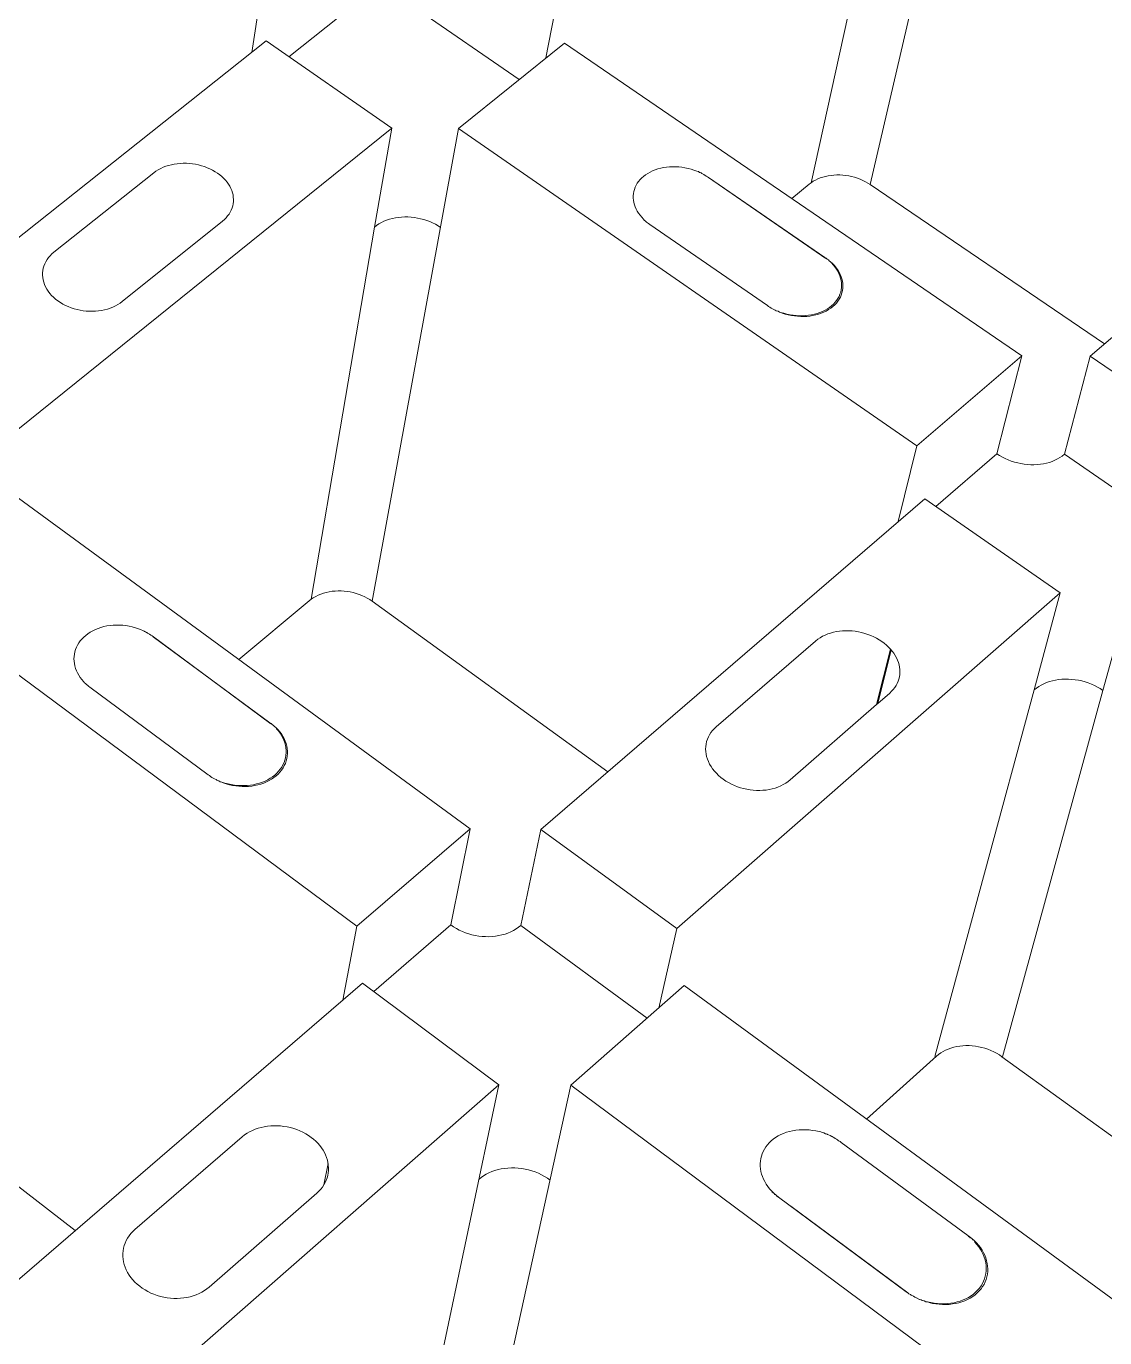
# Model space of a CAD drawing. Header units: millimetres. Extents: x 438 to 4638, y 478 to 3448.
# Drawn here: x 2939.5 to 3004.7, y 2264 to 2343.3 of the extents above; entities that cross this region are included whole.
import ezdxf

# ---------------------------------------------------------------- set-up
doc = ezdxf.new("R2010")
doc.units = ezdxf.units.MM

msp = doc.modelspace()

# ---------------------------------------------------------------- linework, layer by layer
at = {"lineweight": 5}
for p, q in [((2997.254, 2362.745), (2990.522, 2333.745)), ((2991.987, 2356.714), (2986.943, 2333.862)), ((2953.683, 2345.403), (2953.107, 2341.745)), ((2971.642, 2345.275), (2970.902, 2341.407)), ((2959.079, 2344.442), (2955.362, 2341.484)), ((2969.285, 2340.098), (2963.006, 2344.414)), ((2953.985, 2342.441), (2930.624, 2323.904)), ((2953.985, 2342.441), (2961.577, 2337.162)), ((2965.623, 2337.133), (2972.019, 2342.311)), ((2999.697, 2323.391), (2972.019, 2342.311)), ((3025.367, 2341.926), (3003.821, 2323.361)), ((2938.237, 2318.349), (2961.577, 2337.162)), ((2965.623, 2337.133), (2960.398, 2308.543)), ((2961.577, 2337.162), (2960.531, 2331.181)), ((2965.623, 2337.133), (2993.337, 2317.937)), ((2948.426, 2334.986), (2948.25, 2334.951)), ((2948.605, 2335.012), (2948.426, 2334.986)), ((2948.787, 2335.029), (2948.605, 2335.012)), ((2948.97, 2335.036), (2948.787, 2335.029)), ((2949.156, 2335.035), (2948.97, 2335.036)), ((2949.341, 2335.024), (2949.156, 2335.035)), ((2949.527, 2335.003), (2949.341, 2335.024)), ((2949.711, 2334.974), (2949.527, 2335.003)), ((2949.893, 2334.935), (2949.711, 2334.974)), ((2947.179, 2334.461), (2941.143, 2329.655)), ((2947.318, 2334.561), (2947.179, 2334.461)), ((2947.456, 2334.646), (2947.318, 2334.561)), ((2947.601, 2334.724), (2947.456, 2334.646)), ((2947.754, 2334.793), (2947.601, 2334.724)), ((2947.914, 2334.854), (2947.754, 2334.793)), ((2948.08, 2334.907), (2947.914, 2334.854)), ((2948.25, 2334.951), (2948.08, 2334.907)), ((2950.072, 2334.888), (2949.893, 2334.935)), ((2950.247, 2334.832), (2950.072, 2334.888)), ((2950.418, 2334.768), (2950.247, 2334.832)), ((2950.584, 2334.695), (2950.418, 2334.768)), ((2950.744, 2334.615), (2950.584, 2334.695)), ((2950.897, 2334.528), (2950.744, 2334.615)), ((2951.043, 2334.433), (2950.897, 2334.528)), ((2951.175, 2334.336), (2951.043, 2334.433)), ((2951.299, 2334.232), (2951.175, 2334.336)), ((2951.415, 2334.124), (2951.299, 2334.232)), ((2976.696, 2334.148), (2976.805, 2334.245)), ((2976.805, 2334.245), (2976.929, 2334.339)), ((2976.929, 2334.339), (2977.062, 2334.426)), ((2977.062, 2334.426), (2977.204, 2334.506)), ((2977.204, 2334.506), (2977.354, 2334.577)), ((2977.354, 2334.577), (2977.511, 2334.64)), ((2977.511, 2334.64), (2977.675, 2334.695)), ((2977.675, 2334.695), (2977.844, 2334.74)), ((2977.844, 2334.74), (2978.019, 2334.776)), ((2978.019, 2334.776), (2978.197, 2334.803)), ((2978.197, 2334.803), (2978.38, 2334.821)), ((2978.38, 2334.821), (2978.564, 2334.829)), ((2978.564, 2334.829), (2978.751, 2334.828)), ((2978.751, 2334.828), (2978.938, 2334.817)), ((2978.938, 2334.817), (2979.126, 2334.797)), ((2979.126, 2334.797), (2979.312, 2334.767)), ((2979.312, 2334.767), (2979.497, 2334.728)), ((2979.497, 2334.728), (2979.679, 2334.68)), ((2979.679, 2334.68), (2979.858, 2334.623)), ((2979.858, 2334.623), (2980.032, 2334.558)), ((2980.032, 2334.558), (2980.124, 2334.53)), ((2980.124, 2334.53), (2980.201, 2334.484)), ((2980.201, 2334.484), (2980.223, 2334.473)), ((2980.223, 2334.473), (2980.288, 2334.449)), ((2980.288, 2334.449), (2980.342, 2334.414)), ((2980.342, 2334.414), (2980.365, 2334.402)), ((2980.365, 2334.402), (2980.408, 2334.378)), ((2980.408, 2334.378), (2980.445, 2334.359)), ((2980.445, 2334.359), (2980.478, 2334.338)), ((2980.478, 2334.338), (2980.522, 2334.313)), ((2980.522, 2334.313), (2980.594, 2334.263)), ((2980.594, 2334.263), (2980.671, 2334.217)), ((2980.671, 2334.217), (2980.744, 2334.167)), ((2987.495, 2334.15), (2987.651, 2334.202)), ((2987.651, 2334.202), (2987.812, 2334.245)), ((2987.812, 2334.245), (2987.979, 2334.28)), ((2987.979, 2334.28), (2988.149, 2334.306)), ((2988.149, 2334.306), (2988.323, 2334.323)), ((2988.323, 2334.323), (2988.5, 2334.331)), ((2988.5, 2334.331), (2988.678, 2334.33)), ((2988.678, 2334.33), (2988.858, 2334.319)), ((2988.858, 2334.319), (2989.037, 2334.3)), ((2989.037, 2334.3), (2989.216, 2334.271)), ((2989.216, 2334.271), (2989.393, 2334.234)), ((2989.393, 2334.234), (2989.568, 2334.188)), ((2989.568, 2334.188), (2989.739, 2334.134)), ((2951.522, 2334.011), (2951.415, 2334.124)), ((2951.618, 2333.893), (2951.522, 2334.011)), ((2951.705, 2333.771), (2951.618, 2333.893)), ((2951.781, 2333.646), (2951.705, 2333.771)), ((2951.847, 2333.518), (2951.781, 2333.646)), ((2951.901, 2333.387), (2951.847, 2333.518)), ((2951.944, 2333.255), (2951.901, 2333.387)), ((2976.219, 2333.331), (2976.254, 2333.459)), ((2976.254, 2333.459), (2976.3, 2333.584)), ((2976.3, 2333.584), (2976.358, 2333.706)), ((2976.358, 2333.706), (2976.427, 2333.824)), ((2976.427, 2333.824), (2976.506, 2333.937)), ((2976.506, 2333.937), (2976.596, 2334.045)), ((2976.596, 2334.045), (2976.696, 2334.148)), ((2980.744, 2334.167), (2987.769, 2329.344)), ((2980.744, 2334.167), (2987.825, 2329.279)), ((2985.783, 2332.903), (2986.826, 2333.772)), ((2986.826, 2333.772), (2986.943, 2333.862)), ((2986.943, 2333.862), (2987.069, 2333.945)), ((2987.069, 2333.945), (2987.203, 2334.021)), ((2987.203, 2334.021), (2987.346, 2334.09)), ((2987.346, 2334.09), (2987.495, 2334.15)), ((2989.739, 2334.134), (2989.907, 2334.071)), ((2989.907, 2334.071), (2990.07, 2334.001)), ((2990.07, 2334.001), (2990.227, 2333.923)), ((2990.227, 2333.923), (2990.378, 2333.837)), ((2990.378, 2333.837), (2990.522, 2333.745)), ((2990.522, 2333.745), (3004.693, 2324.113)), ((2951.976, 2333.122), (2951.944, 2333.255)), ((2951.996, 2332.988), (2951.976, 2333.122)), ((2951.985, 2332.589), (2952.001, 2332.721)), ((2952.004, 2332.855), (2951.996, 2332.988)), ((2952.001, 2332.721), (2952.004, 2332.855)), ((2976.183, 2333.068), (2976.195, 2333.201)), ((2976.183, 2332.935), (2976.183, 2333.068)), ((2976.195, 2332.8), (2976.183, 2332.935)), ((2976.195, 2333.201), (2976.219, 2333.331)), ((2976.219, 2332.666), (2976.195, 2332.8)), ((2976.254, 2332.532), (2976.219, 2332.666)), ((2951.56, 2331.744), (2951.653, 2331.852)), ((2951.653, 2331.852), (2951.736, 2331.966)), ((2951.736, 2331.966), (2951.808, 2332.084)), ((2951.808, 2332.084), (2951.869, 2332.205)), ((2951.869, 2332.205), (2951.92, 2332.331)), ((2951.92, 2332.331), (2951.958, 2332.459)), ((2951.958, 2332.459), (2951.985, 2332.589)), ((2976.3, 2332.399), (2976.254, 2332.532)), ((2976.358, 2332.267), (2976.3, 2332.399)), ((2976.427, 2332.138), (2976.358, 2332.267)), ((2976.507, 2332.011), (2976.427, 2332.138)), ((2976.597, 2331.888), (2976.507, 2332.011)), ((2976.697, 2331.769), (2976.597, 2331.888)), ((2945.281, 2326.674), (2951.344, 2331.543)), ((2951.344, 2331.543), (2951.456, 2331.641)), ((2951.456, 2331.641), (2951.56, 2331.744)), ((2960.531, 2331.181), (2956.7, 2308.668)), ((2960.531, 2331.181), (2960.661, 2331.279)), ((2960.661, 2331.279), (2960.801, 2331.369)), ((2960.801, 2331.369), (2960.949, 2331.452)), ((2960.949, 2331.452), (2961.106, 2331.526)), ((2961.106, 2331.526), (2961.27, 2331.591)), ((2961.27, 2331.591), (2961.44, 2331.648)), ((2961.44, 2331.648), (2961.617, 2331.695)), ((2961.617, 2331.695), (2961.798, 2331.733)), ((2961.798, 2331.733), (2961.984, 2331.761)), ((2961.984, 2331.761), (2962.173, 2331.78)), ((2962.173, 2331.78), (2962.364, 2331.788)), ((2962.364, 2331.788), (2962.557, 2331.787)), ((2962.557, 2331.787), (2962.75, 2331.775)), ((2962.75, 2331.775), (2962.944, 2331.754)), ((2962.944, 2331.754), (2963.136, 2331.723)), ((2963.136, 2331.723), (2963.326, 2331.683)), ((2963.326, 2331.683), (2963.513, 2331.633)), ((2963.513, 2331.633), (2963.697, 2331.574)), ((2963.697, 2331.574), (2963.876, 2331.506)), ((2963.876, 2331.506), (2964.05, 2331.429)), ((2964.05, 2331.429), (2964.217, 2331.345)), ((2964.217, 2331.345), (2964.377, 2331.252)), ((2964.377, 2331.252), (2964.53, 2331.152)), ((2976.807, 2331.653), (2976.697, 2331.769)), ((2976.849, 2331.59), (2976.807, 2331.653)), ((2976.926, 2331.543), (2976.849, 2331.59)), ((2976.977, 2331.484), (2976.926, 2331.543)), ((2977.054, 2331.438), (2976.977, 2331.484)), ((2977.113, 2331.385), (2977.054, 2331.438)), ((2977.19, 2331.338), (2977.113, 2331.385)), ((2984.296, 2326.425), (2977.19, 2331.338)), ((2940.914, 2329.443), (2940.816, 2329.328)), ((2941.024, 2329.552), (2940.914, 2329.443)), ((2941.143, 2329.655), (2941.024, 2329.552)), ((2940.496, 2328.684), (2940.469, 2328.545)), ((2940.536, 2328.82), (2940.496, 2328.684)), ((2940.588, 2328.953), (2940.536, 2328.82)), ((2940.652, 2329.083), (2940.588, 2328.953)), ((2940.728, 2329.208), (2940.652, 2329.083)), ((2940.816, 2329.328), (2940.728, 2329.208)), ((2987.769, 2329.344), (2987.847, 2329.297)), ((2987.847, 2329.297), (2987.91, 2329.239)), ((2987.91, 2329.239), (2987.988, 2329.192)), ((2987.988, 2329.192), (2988.043, 2329.128)), ((2988.043, 2329.128), (2988.121, 2329.081)), ((2988.121, 2329.081), (2988.244, 2328.965)), ((2988.121, 2329.081), (2988.166, 2329.012)), ((2988.166, 2329.012), (2988.28, 2328.89)), ((2988.244, 2328.965), (2988.358, 2328.843)), ((2988.28, 2328.89), (2988.383, 2328.764)), ((2988.358, 2328.843), (2988.461, 2328.717)), ((2988.383, 2328.764), (2988.475, 2328.633)), ((2988.461, 2328.717), (2988.553, 2328.586)), ((2988.475, 2328.633), (2988.556, 2328.5)), ((2940.455, 2328.405), (2940.454, 2328.263)), ((2940.454, 2328.263), (2940.466, 2328.121)), ((2940.469, 2328.545), (2940.455, 2328.405)), ((2940.466, 2328.121), (2940.49, 2327.979)), ((2940.49, 2327.979), (2940.527, 2327.838)), ((2940.527, 2327.838), (2940.577, 2327.698)), ((2988.553, 2328.586), (2988.634, 2328.453)), ((2988.556, 2328.5), (2988.625, 2328.363)), ((2988.625, 2328.363), (2988.683, 2328.224)), ((2988.634, 2328.453), (2988.703, 2328.316)), ((2988.683, 2328.224), (2988.728, 2328.084)), ((2988.703, 2328.316), (2988.761, 2328.177)), ((2988.728, 2328.084), (2988.76, 2327.943)), ((2988.76, 2327.943), (2988.78, 2327.802)), ((2988.761, 2328.177), (2988.806, 2328.037)), ((2988.806, 2328.037), (2988.838, 2327.896)), ((2988.838, 2327.896), (2988.858, 2327.755)), ((2940.577, 2327.698), (2940.639, 2327.561)), ((2940.639, 2327.561), (2940.713, 2327.426)), ((2940.713, 2327.426), (2940.799, 2327.295)), ((2940.799, 2327.295), (2940.896, 2327.168)), ((2940.896, 2327.168), (2941.004, 2327.045)), ((2941.004, 2327.045), (2941.122, 2326.928)), ((2988.689, 2327.114), (2988.633, 2326.985)), ((2988.732, 2327.247), (2988.689, 2327.114)), ((2988.767, 2327.067), (2988.711, 2326.938)), ((2988.763, 2327.383), (2988.732, 2327.247)), ((2988.782, 2327.521), (2988.763, 2327.383)), ((2988.811, 2327.2), (2988.767, 2327.067)), ((2988.78, 2327.802), (2988.787, 2327.661)), ((2988.787, 2327.661), (2988.782, 2327.521)), ((2988.842, 2327.336), (2988.811, 2327.2)), ((2988.86, 2327.474), (2988.842, 2327.336)), ((2988.858, 2327.755), (2988.866, 2327.614)), ((2988.866, 2327.614), (2988.86, 2327.474)), ((2941.122, 2326.928), (2941.25, 2326.817)), ((2941.25, 2326.817), (2941.387, 2326.711)), ((2941.387, 2326.711), (2941.533, 2326.613)), ((2941.533, 2326.613), (2941.686, 2326.522)), ((2941.686, 2326.522), (2941.846, 2326.439)), ((2941.846, 2326.439), (2942.013, 2326.364)), ((2942.013, 2326.364), (2942.185, 2326.297)), ((2942.185, 2326.297), (2942.362, 2326.239)), ((2944.382, 2326.219), (2944.55, 2326.274)), ((2944.55, 2326.274), (2944.711, 2326.338)), ((2944.711, 2326.338), (2944.866, 2326.41)), ((2944.866, 2326.41), (2945.013, 2326.49)), ((2945.013, 2326.49), (2945.151, 2326.578)), ((2945.151, 2326.578), (2945.281, 2326.674)), ((2984.374, 2326.378), (2984.296, 2326.425)), ((2984.447, 2326.328), (2984.374, 2326.378)), ((2984.526, 2326.281), (2984.447, 2326.328)), ((2984.563, 2326.26), (2984.526, 2326.281)), ((2984.606, 2326.239), (2984.563, 2326.26)), ((2988.056, 2326.317), (2987.924, 2326.229)), ((2988.134, 2326.27), (2988.002, 2326.181)), ((2988.178, 2326.413), (2988.056, 2326.317)), ((2988.257, 2326.365), (2988.134, 2326.27)), ((2988.291, 2326.516), (2988.178, 2326.413)), ((2988.37, 2326.468), (2988.257, 2326.365)), ((2988.394, 2326.625), (2988.291, 2326.516)), ((2988.472, 2326.577), (2988.37, 2326.468)), ((2988.485, 2326.74), (2988.394, 2326.625)), ((2988.563, 2326.692), (2988.472, 2326.577)), ((2988.565, 2326.86), (2988.485, 2326.74)), ((2988.643, 2326.813), (2988.563, 2326.692)), ((2988.633, 2326.985), (2988.565, 2326.86)), ((2988.711, 2326.938), (2988.643, 2326.813)), ((2942.362, 2326.239), (2942.543, 2326.19)), ((2942.543, 2326.19), (2942.727, 2326.15)), ((2942.727, 2326.15), (2942.913, 2326.119)), ((2942.913, 2326.119), (2943.101, 2326.098)), ((2943.101, 2326.098), (2943.29, 2326.087)), ((2943.29, 2326.087), (2943.478, 2326.085)), ((2943.478, 2326.085), (2943.664, 2326.093)), ((2943.664, 2326.093), (2943.849, 2326.11)), ((2943.849, 2326.11), (2944.031, 2326.137)), ((2944.031, 2326.137), (2944.209, 2326.174)), ((2944.209, 2326.174), (2944.382, 2326.219)), ((2984.646, 2326.213), (2984.606, 2326.239)), ((2984.685, 2326.192), (2984.646, 2326.213)), ((2984.772, 2326.157), (2984.685, 2326.192)), ((2984.829, 2326.12), (2984.772, 2326.157)), ((2984.85, 2326.11), (2984.829, 2326.12)), ((2984.943, 2326.083), (2984.85, 2326.11)), ((2985.021, 2326.036), (2984.943, 2326.083)), ((2985.12, 2326.018), (2985.021, 2326.036)), ((2985.198, 2325.971), (2985.12, 2326.018)), ((2985.3, 2325.961), (2985.12, 2326.018)), ((2985.378, 2325.914), (2985.198, 2325.971)), ((2985.484, 2325.914), (2985.3, 2325.961)), ((2985.562, 2325.866), (2985.378, 2325.914)), ((2985.67, 2325.875), (2985.484, 2325.914)), ((2985.748, 2325.828), (2985.562, 2325.866)), ((2985.858, 2325.846), (2985.67, 2325.875)), ((2985.936, 2325.798), (2985.748, 2325.828)), ((2986.046, 2325.826), (2985.858, 2325.846)), ((2986.124, 2325.779), (2985.936, 2325.798)), ((2986.234, 2325.816), (2986.046, 2325.826)), ((2986.313, 2325.768), (2986.124, 2325.779)), ((2986.422, 2325.815), (2986.234, 2325.816)), ((2986.5, 2325.768), (2986.313, 2325.768)), ((2986.607, 2325.824), (2986.422, 2325.815)), ((2986.686, 2325.777), (2986.5, 2325.768)), ((2986.79, 2325.843), (2986.607, 2325.824)), ((2986.868, 2325.795), (2986.686, 2325.777)), ((2986.969, 2325.871), (2986.79, 2325.843)), ((2987.047, 2325.824), (2986.868, 2325.795)), ((2987.144, 2325.908), (2986.969, 2325.871)), ((2987.222, 2325.861), (2987.047, 2325.824)), ((2987.313, 2325.955), (2987.144, 2325.908)), ((2987.392, 2325.908), (2987.222, 2325.861)), ((2987.477, 2326.011), (2987.313, 2325.955)), ((2987.555, 2325.963), (2987.392, 2325.908)), ((2987.633, 2326.075), (2987.477, 2326.011)), ((2987.712, 2326.028), (2987.555, 2325.963)), ((2987.783, 2326.148), (2987.633, 2326.075)), ((2987.861, 2326.1), (2987.712, 2326.028)), ((2987.924, 2326.229), (2987.783, 2326.148)), ((2988.002, 2326.181), (2987.861, 2326.1)), ((2999.697, 2323.391), (2993.337, 2317.937)), ((2999.697, 2323.391), (2998.185, 2317.46)), ((3003.821, 2323.361), (3002.26, 2317.43)), ((3011.99, 2317.798), (3003.821, 2323.361)), ((2993.337, 2317.937), (2992.215, 2313.362)), ((2998.185, 2317.46), (2994.494, 2314.275)), ((2998.345, 2317.356), (2998.185, 2317.46)), ((2998.512, 2317.26), (2998.345, 2317.356)), ((2998.687, 2317.171), (2998.512, 2317.26)), ((2998.868, 2317.092), (2998.687, 2317.171)), ((2999.053, 2317.021), (2998.868, 2317.092)), ((2999.244, 2316.96), (2999.053, 2317.021)), ((2999.437, 2316.908), (2999.244, 2316.96)), ((2999.633, 2316.866), (2999.437, 2316.908)), ((2999.831, 2316.834), (2999.633, 2316.866)), ((3000.029, 2316.812), (2999.831, 2316.834)), ((3000.227, 2316.8), (3000.029, 2316.812)), ((3000.424, 2316.798), (3000.227, 2316.8)), ((3000.619, 2316.807), (3000.424, 2316.798)), ((3000.811, 2316.826), (3000.619, 2316.807)), ((3000.999, 2316.856), (3000.811, 2316.826)), ((3001.182, 2316.895), (3000.999, 2316.856)), ((3001.359, 2316.944), (3001.182, 2316.895)), ((3001.53, 2317.003), (3001.359, 2316.944)), ((3001.693, 2317.071), (3001.53, 2317.003)), ((3001.849, 2317.148), (3001.693, 2317.071)), ((3001.996, 2317.234), (3001.849, 2317.148)), ((3002.133, 2317.328), (3001.996, 2317.234)), ((3002.26, 2317.43), (3002.133, 2317.328)), ((3009.843, 2312.217), (3002.26, 2317.43)), ((2966.32, 2294.772), (2938.486, 2315.159)), ((2993.819, 2314.744), (2970.601, 2294.74)), ((2993.819, 2314.744), (3002.008, 2309.051)), ((2931.597, 2309.583), (2959.456, 2288.887)), ((2956.834, 2308.757), (2956.977, 2308.838)), ((2956.977, 2308.838), (2957.127, 2308.911)), ((2957.127, 2308.911), (2957.284, 2308.976)), ((2957.284, 2308.976), (2957.447, 2309.031)), ((2957.447, 2309.031), (2957.616, 2309.078)), ((2957.616, 2309.078), (2957.79, 2309.115)), ((2957.79, 2309.115), (2957.967, 2309.143)), ((2957.967, 2309.143), (2958.148, 2309.161)), ((2958.148, 2309.161), (2958.331, 2309.169)), ((2958.331, 2309.169), (2958.515, 2309.168)), ((2958.515, 2309.168), (2958.7, 2309.157)), ((2958.7, 2309.157), (2958.885, 2309.136)), ((2958.885, 2309.136), (2959.069, 2309.106)), ((2959.069, 2309.106), (2959.25, 2309.066)), ((2959.25, 2309.066), (2959.429, 2309.017)), ((2959.429, 2309.017), (2959.604, 2308.959)), ((2959.604, 2308.959), (2959.775, 2308.892)), ((2959.775, 2308.892), (2959.941, 2308.816)), ((2959.941, 2308.816), (2960.1, 2308.733)), ((2978.829, 2288.737), (3002.008, 2309.051)), ((3002.008, 2309.051), (3000.439, 2303.177)), ((3006.212, 2309.019), (3004.592, 2303.146)), ((2952.32, 2305.026), (2956.575, 2308.571)), ((2956.575, 2308.571), (2956.7, 2308.668)), ((2956.7, 2308.668), (2956.834, 2308.757)), ((2960.1, 2308.733), (2960.253, 2308.641)), ((2960.253, 2308.641), (2960.398, 2308.543)), ((2960.398, 2308.543), (2974.653, 2298.23)), ((2942.947, 2306.368), (2943.065, 2306.472)), ((2943.065, 2306.472), (2943.198, 2306.574)), ((2943.198, 2306.574), (2943.341, 2306.668)), ((2943.341, 2306.668), (2943.492, 2306.754)), ((2943.492, 2306.754), (2943.651, 2306.83)), ((2943.651, 2306.83), (2943.817, 2306.898)), ((2943.817, 2306.898), (2943.989, 2306.957)), ((2943.989, 2306.957), (2944.167, 2307.006)), ((2944.167, 2307.006), (2944.35, 2307.045)), ((2944.35, 2307.045), (2944.537, 2307.074)), ((2944.537, 2307.074), (2944.727, 2307.093)), ((2944.727, 2307.093), (2944.919, 2307.102)), ((2944.919, 2307.102), (2945.113, 2307.101)), ((2945.113, 2307.101), (2945.307, 2307.089)), ((2945.307, 2307.089), (2945.5, 2307.067)), ((2945.5, 2307.067), (2945.692, 2307.035)), ((2945.692, 2307.035), (2945.882, 2306.993)), ((2945.882, 2306.993), (2946.069, 2306.941)), ((2946.069, 2306.941), (2946.252, 2306.88)), ((2946.252, 2306.88), (2946.43, 2306.809)), ((2946.43, 2306.809), (2946.524, 2306.78)), ((2946.524, 2306.78), (2946.602, 2306.73)), ((2946.602, 2306.73), (2946.624, 2306.718)), ((2946.624, 2306.718), (2946.69, 2306.692)), ((2946.69, 2306.692), (2946.745, 2306.654)), ((2946.745, 2306.654), (2946.768, 2306.642)), ((2946.768, 2306.642), (2946.811, 2306.616)), ((2946.811, 2306.616), (2946.848, 2306.596)), ((2946.848, 2306.596), (2946.882, 2306.573)), ((2946.882, 2306.573), (2946.926, 2306.546)), ((2946.926, 2306.546), (2946.999, 2306.492)), ((2946.999, 2306.492), (2947.077, 2306.442)), ((2947.077, 2306.442), (2954.268, 2301.121)), ((2987.631, 2306.421), (2987.484, 2306.337)), ((2987.786, 2306.496), (2987.631, 2306.421)), ((2987.948, 2306.562), (2987.786, 2306.496)), ((2988.117, 2306.619), (2987.948, 2306.562)), ((2988.292, 2306.666), (2988.117, 2306.619)), ((2988.472, 2306.704), (2988.292, 2306.666)), ((2988.656, 2306.732), (2988.472, 2306.704)), ((2988.844, 2306.75), (2988.656, 2306.732)), ((2989.035, 2306.758), (2988.844, 2306.75)), ((2989.227, 2306.756), (2989.035, 2306.758)), ((2989.421, 2306.744), (2989.227, 2306.756)), ((2989.614, 2306.722), (2989.421, 2306.744)), ((2989.807, 2306.691), (2989.614, 2306.722)), ((2989.999, 2306.649), (2989.807, 2306.691)), ((2990.187, 2306.598), (2989.999, 2306.649)), ((2990.373, 2306.538), (2990.187, 2306.598)), ((2990.554, 2306.468), (2990.373, 2306.538)), ((2990.73, 2306.39), (2990.554, 2306.468)), ((2942.413, 2305.488), (2942.455, 2305.626)), ((2942.455, 2305.626), (2942.509, 2305.761)), ((2942.509, 2305.761), (2942.575, 2305.892)), ((2942.575, 2305.892), (2942.652, 2306.019)), ((2942.652, 2306.019), (2942.74, 2306.141)), ((2942.74, 2306.141), (2942.839, 2306.257)), ((2942.839, 2306.257), (2942.947, 2306.368)), ((2947.15, 2306.388), (2954.213, 2301.191)), ((2987.207, 2306.137), (2981.209, 2300.95)), ((2987.346, 2306.246), (2987.207, 2306.137)), ((2987.484, 2306.337), (2987.346, 2306.246)), ((2990.901, 2306.304), (2990.73, 2306.39)), ((2991.743, 2305.651), (2990.897, 2302.288)), ((2991.065, 2306.209), (2990.901, 2306.304)), ((2991.222, 2306.107), (2991.065, 2306.209)), ((2991.365, 2306.002), (2991.222, 2306.107)), ((2991.5, 2305.891), (2991.365, 2306.002)), ((2991.626, 2305.774), (2991.5, 2305.891)), ((2991.743, 2305.651), (2991.626, 2305.774)), ((2991.851, 2305.524), (2991.743, 2305.651)), ((2942.357, 2305.061), (2942.363, 2305.205)), ((2942.363, 2304.916), (2942.357, 2305.061)), ((2942.363, 2305.205), (2942.382, 2305.347)), ((2942.381, 2304.771), (2942.363, 2304.916)), ((2942.382, 2305.347), (2942.413, 2305.488)), ((2991.782, 2305.605), (2990.977, 2302.358)), ((2991.948, 2305.393), (2991.851, 2305.524)), ((2992.034, 2305.258), (2991.948, 2305.393)), ((2992.11, 2305.12), (2992.034, 2305.258)), ((2992.174, 2304.979), (2992.11, 2305.12)), ((2992.226, 2304.836), (2992.174, 2304.979)), ((2992.266, 2304.693), (2992.226, 2304.836)), ((2942.411, 2304.627), (2942.381, 2304.771)), ((2942.453, 2304.483), (2942.411, 2304.627)), ((2942.507, 2304.342), (2942.453, 2304.483)), ((2942.572, 2304.202), (2942.507, 2304.342)), ((2942.649, 2304.066), (2942.572, 2304.202)), ((2942.736, 2303.933), (2942.649, 2304.066)), ((2992.295, 2304.548), (2992.266, 2304.693)), ((2992.286, 2303.977), (2992.306, 2304.117)), ((2992.311, 2304.404), (2992.295, 2304.548)), ((2992.306, 2304.117), (2992.315, 2304.26)), ((2992.315, 2304.26), (2992.311, 2304.404)), ((2942.835, 2303.804), (2942.736, 2303.933)), ((2942.943, 2303.68), (2942.835, 2303.804)), ((2942.984, 2303.611), (2942.943, 2303.68)), ((2943.062, 2303.561), (2942.984, 2303.611)), ((2943.111, 2303.498), (2943.062, 2303.561)), ((2943.189, 2303.448), (2943.111, 2303.498)), ((2943.248, 2303.391), (2943.189, 2303.448)), ((2943.325, 2303.34), (2943.248, 2303.391)), ((2950.469, 2298.044), (2943.325, 2303.34)), ((2991.912, 2303.205), (2992.003, 2303.322)), ((2992.003, 2303.322), (2992.083, 2303.445)), ((2992.083, 2303.445), (2992.151, 2303.572)), ((2992.151, 2303.572), (2992.208, 2303.703)), ((2992.208, 2303.703), (2992.253, 2303.838)), ((2992.253, 2303.838), (2992.286, 2303.977)), ((3000.439, 2303.177), (3000.569, 2303.282)), ((3000.569, 2303.282), (3000.709, 2303.38)), ((3000.709, 2303.38), (3000.858, 2303.469)), ((3000.858, 2303.469), (3001.017, 2303.549)), ((3001.017, 2303.549), (3001.183, 2303.62)), ((3001.183, 2303.62), (3001.357, 2303.68)), ((3001.357, 2303.68), (3001.537, 2303.731)), ((3001.537, 2303.731), (3001.724, 2303.772)), ((3001.724, 2303.772), (3001.915, 2303.802)), ((3001.915, 2303.802), (3002.11, 2303.822)), ((3002.11, 2303.822), (3002.308, 2303.831)), ((3002.308, 2303.831), (3002.508, 2303.83)), ((3002.508, 2303.83), (3002.71, 2303.818)), ((3002.71, 2303.818), (3002.912, 2303.795)), ((3002.912, 2303.795), (3003.113, 2303.762)), ((3003.113, 2303.762), (3003.313, 2303.718)), ((3003.313, 2303.718), (3003.51, 2303.664)), ((3003.51, 2303.664), (3003.704, 2303.601)), ((3003.704, 2303.601), (3003.894, 2303.527)), ((3003.894, 2303.527), (3004.078, 2303.445)), ((3004.078, 2303.445), (3004.257, 2303.353)), ((3004.257, 2303.353), (3004.428, 2303.254)), ((3004.428, 2303.254), (3004.592, 2303.146)), ((2990.977, 2302.358), (2991.7, 2302.989)), ((2991.7, 2302.989), (2991.811, 2303.094)), ((2991.811, 2303.094), (2991.912, 2303.205)), ((3000.439, 2303.177), (2994.422, 2281.009)), ((3004.592, 2303.146), (2998.51, 2280.985)), ((2985.677, 2297.731), (2990.897, 2302.288)), ((2990.897, 2302.288), (2990.977, 2302.358)), ((2954.213, 2301.191), (2954.292, 2301.14)), ((2954.292, 2301.14), (2954.355, 2301.078)), ((2954.355, 2301.078), (2954.434, 2301.027)), ((2954.434, 2301.027), (2954.488, 2300.958)), ((2954.488, 2300.958), (2954.566, 2300.908)), ((2954.566, 2300.908), (2954.689, 2300.782)), ((2954.566, 2300.908), (2954.61, 2300.833)), ((2981.209, 2300.95), (2981.091, 2300.839)), ((2954.61, 2300.833), (2954.722, 2300.701)), ((2954.689, 2300.782), (2954.801, 2300.651)), ((2954.722, 2300.701), (2954.823, 2300.565)), ((2954.801, 2300.651), (2954.902, 2300.514)), ((2954.823, 2300.565), (2954.913, 2300.425)), ((2954.902, 2300.514), (2954.992, 2300.374)), ((2954.913, 2300.425), (2954.991, 2300.281)), ((2954.991, 2300.281), (2955.056, 2300.133)), ((2954.992, 2300.374), (2955.07, 2300.23)), ((2955.056, 2300.133), (2955.109, 2299.984)), ((2955.07, 2300.23), (2955.135, 2300.083)), ((2955.135, 2300.083), (2955.188, 2299.933)), ((2980.672, 2300.193), (2980.625, 2300.049)), ((2980.731, 2300.332), (2980.672, 2300.193)), ((2980.803, 2300.468), (2980.731, 2300.332)), ((2980.887, 2300.598), (2980.803, 2300.468)), ((2980.983, 2300.722), (2980.887, 2300.598)), ((2981.091, 2300.839), (2980.983, 2300.722)), ((2955.109, 2299.984), (2955.149, 2299.833)), ((2955.149, 2299.833), (2955.177, 2299.681)), ((2955.177, 2299.681), (2955.191, 2299.528)), ((2955.191, 2299.376), (2955.179, 2299.226)), ((2955.188, 2299.933), (2955.228, 2299.782)), ((2955.191, 2299.528), (2955.191, 2299.376)), ((2955.228, 2299.782), (2955.255, 2299.63)), ((2955.255, 2299.63), (2955.27, 2299.477)), ((2955.27, 2299.325), (2955.258, 2299.175)), ((2955.27, 2299.477), (2955.27, 2299.325)), ((2980.572, 2299.752), (2980.565, 2299.6)), ((2980.565, 2299.6), (2980.572, 2299.447)), ((2980.592, 2299.902), (2980.572, 2299.752)), ((2980.572, 2299.447), (2980.592, 2299.294)), ((2980.625, 2300.049), (2980.592, 2299.902)), ((2980.592, 2299.294), (2980.625, 2299.141)), ((2954.922, 2298.513), (2954.834, 2298.383)), ((2954.999, 2298.648), (2954.922, 2298.513)), ((2955.063, 2298.787), (2954.999, 2298.648)), ((2955.078, 2298.597), (2955.001, 2298.462)), ((2955.115, 2298.93), (2955.063, 2298.787)), ((2955.142, 2298.736), (2955.078, 2298.597)), ((2955.153, 2299.077), (2955.115, 2298.93)), ((2955.194, 2298.879), (2955.142, 2298.736)), ((2955.179, 2299.226), (2955.153, 2299.077)), ((2955.232, 2299.026), (2955.194, 2298.879)), ((2955.258, 2299.175), (2955.232, 2299.026)), ((2980.625, 2299.141), (2980.672, 2298.988)), ((2980.672, 2298.988), (2980.731, 2298.838)), ((2980.731, 2298.838), (2980.804, 2298.689)), ((2980.804, 2298.689), (2980.888, 2298.544)), ((2980.888, 2298.544), (2980.985, 2298.402)), ((2950.547, 2297.993), (2950.469, 2298.044)), ((2950.622, 2297.94), (2950.547, 2297.993)), ((2950.701, 2297.888), (2950.622, 2297.94)), ((2950.738, 2297.866), (2950.701, 2297.888)), ((2950.783, 2297.843), (2950.738, 2297.866)), ((2950.823, 2297.815), (2950.783, 2297.843)), ((2950.861, 2297.792), (2950.823, 2297.815)), ((2950.951, 2297.755), (2950.861, 2297.792)), ((2951.008, 2297.715), (2950.951, 2297.755)), ((2951.03, 2297.704), (2951.008, 2297.715)), ((2951.125, 2297.675), (2951.03, 2297.704)), ((2954.076, 2297.745), (2953.918, 2297.666)), ((2954.155, 2297.694), (2953.997, 2297.615)), ((2954.227, 2297.832), (2954.076, 2297.745)), ((2954.306, 2297.781), (2954.155, 2297.694)), ((2954.368, 2297.927), (2954.227, 2297.832)), ((2954.447, 2297.876), (2954.306, 2297.781)), ((2954.5, 2298.031), (2954.368, 2297.927)), ((2954.579, 2297.98), (2954.447, 2297.876)), ((2954.622, 2298.141), (2954.5, 2298.031)), ((2954.701, 2298.09), (2954.579, 2297.98)), ((2954.733, 2298.259), (2954.622, 2298.141)), ((2954.813, 2298.208), (2954.701, 2298.09)), ((2954.834, 2298.383), (2954.733, 2298.259)), ((2954.913, 2298.332), (2954.813, 2298.208)), ((2955.001, 2298.462), (2954.913, 2298.332)), ((2980.985, 2298.402), (2981.093, 2298.265)), ((2981.093, 2298.265), (2981.212, 2298.133)), ((2981.212, 2298.133), (2981.341, 2298.006)), ((2981.341, 2298.006), (2981.481, 2297.886)), ((2981.481, 2297.886), (2981.629, 2297.772)), ((2981.629, 2297.772), (2981.786, 2297.666)), ((2985.548, 2297.628), (2985.677, 2297.731)), ((2951.204, 2297.624), (2951.125, 2297.675)), ((2951.305, 2297.605), (2951.204, 2297.624)), ((2951.384, 2297.554), (2951.305, 2297.605)), ((2951.49, 2297.544), (2951.305, 2297.605)), ((2951.569, 2297.493), (2951.384, 2297.554)), ((2951.678, 2297.492), (2951.49, 2297.544)), ((2951.757, 2297.441), (2951.569, 2297.493)), ((2951.87, 2297.451), (2951.678, 2297.492)), ((2951.949, 2297.4), (2951.757, 2297.441)), ((2952.063, 2297.419), (2951.87, 2297.451)), ((2952.142, 2297.368), (2951.949, 2297.4)), ((2952.258, 2297.398), (2952.063, 2297.419)), ((2952.337, 2297.347), (2952.142, 2297.368)), ((2952.453, 2297.387), (2952.258, 2297.398)), ((2952.532, 2297.336), (2952.337, 2297.347)), ((2952.648, 2297.386), (2952.453, 2297.387)), ((2952.727, 2297.335), (2952.532, 2297.336)), ((2952.841, 2297.396), (2952.648, 2297.386)), ((2952.92, 2297.345), (2952.727, 2297.335)), ((2953.031, 2297.416), (2952.841, 2297.396)), ((2953.11, 2297.365), (2952.92, 2297.345)), ((2953.219, 2297.446), (2953.031, 2297.416)), ((2953.298, 2297.395), (2953.11, 2297.365)), ((2953.402, 2297.487), (2953.219, 2297.446)), ((2953.481, 2297.436), (2953.298, 2297.395)), ((2953.58, 2297.537), (2953.402, 2297.487)), ((2953.659, 2297.486), (2953.481, 2297.436)), ((2953.752, 2297.597), (2953.58, 2297.537)), ((2953.831, 2297.546), (2953.659, 2297.486)), ((2953.918, 2297.666), (2953.752, 2297.597)), ((2953.997, 2297.615), (2953.831, 2297.546)), ((2981.786, 2297.666), (2981.95, 2297.568)), ((2981.95, 2297.568), (2982.121, 2297.478)), ((2982.121, 2297.478), (2982.299, 2297.397)), ((2982.299, 2297.397), (2982.482, 2297.325)), ((2982.482, 2297.325), (2982.669, 2297.262)), ((2982.669, 2297.262), (2982.86, 2297.209)), ((2982.86, 2297.209), (2983.053, 2297.166)), ((2983.053, 2297.166), (2983.249, 2297.132)), ((2983.249, 2297.132), (2983.445, 2297.11)), ((2983.445, 2297.11), (2983.641, 2297.097)), ((2983.641, 2297.097), (2983.837, 2297.095)), ((2983.837, 2297.095), (2984.031, 2297.104)), ((2984.031, 2297.104), (2984.221, 2297.123)), ((2984.221, 2297.123), (2984.409, 2297.152)), ((2984.409, 2297.152), (2984.592, 2297.191)), ((2984.592, 2297.191), (2984.769, 2297.241)), ((2984.769, 2297.241), (2984.94, 2297.3)), ((2984.94, 2297.3), (2985.105, 2297.369)), ((2985.105, 2297.369), (2985.261, 2297.447)), ((2985.261, 2297.447), (2985.409, 2297.533)), ((2985.409, 2297.533), (2985.548, 2297.628)), ((2966.32, 2294.772), (2959.456, 2288.887)), ((2966.32, 2294.772), (2965.156, 2288.963)), ((2970.601, 2294.74), (2969.385, 2288.93)), ((2978.829, 2288.737), (2970.601, 2294.74)), ((2965.156, 2288.963), (2960.487, 2284.934)), ((2965.317, 2288.851), (2965.156, 2288.963)), ((2959.456, 2288.887), (2958.613, 2284.411)), ((2965.487, 2288.747), (2965.317, 2288.851)), ((2965.664, 2288.652), (2965.487, 2288.747)), ((2965.848, 2288.566), (2965.664, 2288.652)), ((2966.038, 2288.49), (2965.848, 2288.566)), ((2966.232, 2288.424), (2966.038, 2288.49)), ((2966.431, 2288.368), (2966.232, 2288.424)), ((2966.632, 2288.323), (2966.431, 2288.368)), ((2966.836, 2288.288), (2966.632, 2288.323)), ((2967.041, 2288.264), (2966.836, 2288.288)), ((2967.246, 2288.252), (2967.041, 2288.264)), ((2967.451, 2288.25), (2967.246, 2288.252)), ((2967.653, 2288.26), (2967.451, 2288.25)), ((2967.853, 2288.28), (2967.653, 2288.26)), ((2968.05, 2288.312), (2967.853, 2288.28)), ((2968.241, 2288.354), (2968.05, 2288.312)), ((2968.428, 2288.407), (2968.241, 2288.354)), ((2968.608, 2288.47), (2968.428, 2288.407)), ((2968.781, 2288.544), (2968.608, 2288.47)), ((2968.945, 2288.627), (2968.781, 2288.544)), ((2969.102, 2288.719), (2968.945, 2288.627)), ((2969.248, 2288.821), (2969.102, 2288.719)), ((2969.385, 2288.93), (2969.248, 2288.821)), ((2977.021, 2283.311), (2969.385, 2288.93)), ((2978.829, 2288.737), (2977.726, 2283.932)), ((2959.808, 2285.44), (2934.715, 2263.821)), ((2959.808, 2285.44), (2968.051, 2279.291)), ((2972.418, 2279.258), (2979.268, 2285.289)), ((3008.172, 2264.118), (2979.268, 2285.289)), ((2928.124, 2281.541), (2942.438, 2270.475)), ((2990.294, 2277.212), (2994.521, 2281.02)), ((2994.521, 2281.02), (2994.645, 2281.124)), ((2994.645, 2281.124), (2994.779, 2281.22)), ((2994.779, 2281.22), (2994.923, 2281.307)), ((2994.923, 2281.307), (2995.074, 2281.386)), ((2995.074, 2281.386), (2995.234, 2281.455)), ((2995.234, 2281.455), (2995.4, 2281.515)), ((2995.4, 2281.515), (2995.573, 2281.565)), ((2995.573, 2281.565), (2995.751, 2281.605)), ((2995.751, 2281.605), (2995.933, 2281.635)), ((2995.933, 2281.635), (2996.12, 2281.654)), ((2996.12, 2281.654), (2996.309, 2281.663)), ((2996.309, 2281.663), (2996.5, 2281.662)), ((2996.5, 2281.662), (2996.693, 2281.65)), ((2996.693, 2281.65), (2996.885, 2281.628)), ((2996.885, 2281.628), (2997.077, 2281.595)), ((2997.077, 2281.595), (2997.267, 2281.552)), ((2997.267, 2281.552), (2997.455, 2281.499)), ((2997.455, 2281.499), (2997.64, 2281.437)), ((2997.64, 2281.437), (2997.82, 2281.365)), ((2997.82, 2281.365), (2997.996, 2281.284)), ((2997.996, 2281.284), (2998.165, 2281.194)), ((2998.165, 2281.194), (2998.328, 2281.096)), ((2998.328, 2281.096), (2998.484, 2280.99)), ((2998.484, 2280.99), (3016.664, 2267.838)), ((2942.985, 2257.325), (2968.051, 2279.291)), ((2968.051, 2279.291), (2962.292, 2251.982)), ((2972.418, 2279.258), (2966.401, 2251.949)), ((2972.418, 2279.258), (3002.591, 2256.843)), ((2952.678, 2276.261), (2952.529, 2276.144)), ((2952.826, 2276.36), (2952.678, 2276.261)), ((2952.983, 2276.45), (2952.826, 2276.36)), ((2953.147, 2276.531), (2952.983, 2276.45)), ((2953.319, 2276.602), (2953.147, 2276.531)), ((2953.497, 2276.664), (2953.319, 2276.602)), ((2953.681, 2276.715), (2953.497, 2276.664)), ((2953.87, 2276.756), (2953.681, 2276.715)), ((2954.063, 2276.786), (2953.87, 2276.756)), ((2954.26, 2276.806), (2954.063, 2276.786)), ((2954.458, 2276.815), (2954.26, 2276.806)), ((2954.658, 2276.813), (2954.458, 2276.815)), ((2954.859, 2276.8), (2954.658, 2276.813)), ((2955.059, 2276.776), (2954.859, 2276.8)), ((2955.258, 2276.742), (2955.059, 2276.776)), ((2955.455, 2276.697), (2955.258, 2276.742)), ((2955.648, 2276.642), (2955.455, 2276.697)), ((2955.838, 2276.577), (2955.648, 2276.642)), ((2956.024, 2276.502), (2955.838, 2276.577)), ((2956.203, 2276.417), (2956.024, 2276.502)), ((2956.376, 2276.324), (2956.203, 2276.417)), ((2956.542, 2276.222), (2956.376, 2276.324)), ((2984.951, 2276.196), (2985.111, 2276.28)), ((2985.111, 2276.28), (2985.28, 2276.353)), ((2985.28, 2276.353), (2985.456, 2276.416)), ((2985.456, 2276.416), (2985.639, 2276.469)), ((2985.639, 2276.469), (2985.827, 2276.512)), ((2985.827, 2276.512), (2986.02, 2276.543)), ((2986.02, 2276.543), (2986.216, 2276.564)), ((2986.216, 2276.564), (2986.416, 2276.573)), ((2986.416, 2276.573), (2986.617, 2276.572)), ((2986.617, 2276.572), (2986.819, 2276.559)), ((2986.819, 2276.559), (2987.022, 2276.535)), ((2987.022, 2276.535), (2987.224, 2276.501)), ((2987.224, 2276.501), (2987.424, 2276.455)), ((2987.424, 2276.455), (2987.525, 2276.443)), ((2987.525, 2276.443), (2987.621, 2276.399)), ((2987.621, 2276.399), (2987.719, 2276.377)), ((2987.719, 2276.377), (2987.814, 2276.333)), ((2987.814, 2276.333), (2987.848, 2276.319)), ((2987.848, 2276.319), (2987.908, 2276.3)), ((2987.908, 2276.3), (2987.937, 2276.28)), ((2987.937, 2276.28), (2988.003, 2276.257)), ((2952.529, 2276.144), (2946.046, 2270.537)), ((2956.701, 2276.111), (2956.542, 2276.222)), ((2956.845, 2275.998), (2956.701, 2276.111)), ((2956.98, 2275.877), (2956.845, 2275.998)), ((2957.105, 2275.751), (2956.98, 2275.877)), ((2957.221, 2275.619), (2957.105, 2275.751)), ((2957.327, 2275.481), (2957.221, 2275.619)), ((2957.422, 2275.339), (2957.327, 2275.481)), ((2984.119, 2275.401), (2984.204, 2275.533)), ((2984.204, 2275.533), (2984.3, 2275.659)), ((2984.3, 2275.659), (2984.406, 2275.779)), ((2984.406, 2275.779), (2984.523, 2275.892)), ((2984.523, 2275.892), (2984.656, 2276.002)), ((2984.656, 2276.002), (2984.798, 2276.104)), ((2984.798, 2276.104), (2984.951, 2276.196)), ((2988.003, 2276.257), (2988.092, 2276.214)), ((2988.092, 2276.214), (2988.187, 2276.171)), ((2988.187, 2276.171), (2988.211, 2276.158)), ((2988.211, 2276.158), (2988.269, 2276.119)), ((2988.269, 2276.119), (2988.34, 2276.089)), ((2988.34, 2276.089), (2988.365, 2276.076)), ((2988.365, 2276.076), (2988.403, 2276.046)), ((2988.403, 2276.046), (2988.44, 2276.015)), ((2988.44, 2276.015), (2988.488, 2276)), ((2988.488, 2276), (2988.535, 2275.971)), ((2988.535, 2275.971), (2988.602, 2275.903)), ((2988.602, 2275.903), (2988.667, 2275.874)), ((2988.667, 2275.874), (2988.698, 2275.859)), ((2988.698, 2275.859), (2988.731, 2275.827)), ((2988.731, 2275.827), (2988.765, 2275.79)), ((2996.412, 2270.164), (2988.765, 2275.79)), ((2957.505, 2275.193), (2957.422, 2275.339)), ((2957.577, 2275.044), (2957.505, 2275.193)), ((2957.637, 2274.892), (2957.577, 2275.044)), ((2957.684, 2274.738), (2957.637, 2274.892)), ((2957.72, 2274.583), (2957.684, 2274.738)), ((2983.865, 2274.52), (2983.876, 2274.674)), ((2983.876, 2274.674), (2983.9, 2274.827)), ((2983.9, 2274.827), (2983.936, 2274.976)), ((2983.936, 2274.976), (2983.985, 2275.122)), ((2983.985, 2275.122), (2984.046, 2275.264)), ((2984.046, 2275.264), (2984.119, 2275.401)), ((2957.728, 2274.524), (2957.47, 2273.234)), ((2957.706, 2273.809), (2957.734, 2273.961)), ((2957.742, 2274.427), (2957.72, 2274.583)), ((2957.734, 2273.961), (2957.75, 2274.115)), ((2957.752, 2274.271), (2957.742, 2274.427)), ((2957.75, 2274.115), (2957.752, 2274.271)), ((2967.29, 2273.874), (2967.459, 2273.96)), ((2967.459, 2273.96), (2967.635, 2274.036)), ((2967.635, 2274.036), (2967.818, 2274.102)), ((2967.818, 2274.102), (2968.008, 2274.157)), ((2968.008, 2274.157), (2968.203, 2274.201)), ((2968.203, 2274.201), (2968.403, 2274.234)), ((2968.403, 2274.234), (2968.607, 2274.255)), ((2968.607, 2274.255), (2968.813, 2274.265)), ((2968.813, 2274.265), (2969.021, 2274.263)), ((2969.021, 2274.263), (2969.23, 2274.25)), ((2969.23, 2274.25), (2969.439, 2274.226)), ((2969.439, 2274.226), (2969.646, 2274.19)), ((2969.646, 2274.19), (2969.852, 2274.143)), ((2969.852, 2274.143), (2970.054, 2274.085)), ((2970.054, 2274.085), (2970.253, 2274.016)), ((2970.253, 2274.016), (2970.446, 2273.937)), ((2970.446, 2273.937), (2970.634, 2273.848)), ((2983.866, 2274.364), (2983.865, 2274.52)), ((2983.88, 2274.207), (2983.866, 2274.364)), ((2983.907, 2274.051), (2983.88, 2274.207)), ((2983.947, 2273.894), (2983.907, 2274.051)), ((2983.999, 2273.739), (2983.947, 2273.894)), ((2957.281, 2272.975), (2957.381, 2273.101)), ((2957.381, 2273.101), (2957.47, 2273.234)), ((2957.47, 2273.234), (2957.547, 2273.371)), ((2957.547, 2273.371), (2957.612, 2273.513)), ((2957.612, 2273.513), (2957.665, 2273.66)), ((2957.665, 2273.66), (2957.706, 2273.809)), ((2966.842, 2273.559), (2966.981, 2273.673)), ((2966.981, 2273.673), (2967.131, 2273.778)), ((2967.131, 2273.778), (2967.29, 2273.874)), ((2970.634, 2273.848), (2970.816, 2273.749)), ((2970.816, 2273.749), (2970.989, 2273.641)), ((2970.989, 2273.641), (2971.155, 2273.525)), ((2984.063, 2273.586), (2983.999, 2273.739)), ((2984.139, 2273.435), (2984.063, 2273.586)), ((2984.226, 2273.287), (2984.139, 2273.435)), ((2984.325, 2273.143), (2984.226, 2273.287)), ((2984.435, 2273.004), (2984.325, 2273.143)), ((2950.539, 2267.057), (2957.05, 2272.741)), ((2957.05, 2272.741), (2957.171, 2272.855)), ((2957.171, 2272.855), (2957.281, 2272.975)), ((2984.555, 2272.87), (2984.435, 2273.004)), ((2984.591, 2272.787), (2984.555, 2272.87)), ((2984.685, 2272.741), (2984.555, 2272.87)), ((2984.685, 2272.741), (2984.591, 2272.787)), ((2984.73, 2272.664), (2984.685, 2272.741)), ((2984.824, 2272.618), (2984.685, 2272.741)), ((2984.824, 2272.618), (2984.73, 2272.664)), ((2984.878, 2272.548), (2984.824, 2272.618)), ((2984.971, 2272.502), (2984.824, 2272.618)), ((2984.971, 2272.502), (2984.878, 2272.548)), ((2992.695, 2266.756), (2984.971, 2272.502)), ((2992.792, 2266.711), (2985.718, 2271.947)), ((2945.6, 2270.016), (2945.519, 2269.869)), ((2945.694, 2270.156), (2945.6, 2270.016)), ((2945.8, 2270.29), (2945.694, 2270.156)), ((2945.917, 2270.417), (2945.8, 2270.29)), ((2946.046, 2270.537), (2945.917, 2270.417)), ((2996.412, 2270.164), (2996.508, 2270.12)), ((2996.412, 2270.164), (2996.485, 2270.099)), ((2996.508, 2270.12), (2996.566, 2270.042)), ((2996.508, 2270.12), (2996.663, 2269.997)), ((2996.566, 2270.042), (2996.663, 2269.997)), ((2996.663, 2269.997), (2996.711, 2269.912)), ((2996.663, 2269.997), (2996.807, 2269.868)), ((2996.711, 2269.912), (2996.807, 2269.868)), ((2945.326, 2269.242), (2945.311, 2269.078)), ((2945.354, 2269.404), (2945.326, 2269.242)), ((2945.395, 2269.563), (2945.354, 2269.404)), ((2945.451, 2269.718), (2945.395, 2269.563)), ((2945.519, 2269.869), (2945.451, 2269.718)), ((2996.807, 2269.868), (2996.846, 2269.776)), ((2996.807, 2269.868), (2996.942, 2269.732)), ((2996.846, 2269.776), (2996.97, 2269.634)), ((2996.942, 2269.732), (2997.066, 2269.59)), ((2996.97, 2269.634), (2997.083, 2269.487)), ((2997.066, 2269.59), (2997.179, 2269.442)), ((2997.083, 2269.487), (2997.184, 2269.335)), ((2997.179, 2269.442), (2997.281, 2269.29)), ((2997.184, 2269.335), (2997.273, 2269.178)), ((2997.273, 2269.178), (2997.35, 2269.019)), ((2997.281, 2269.29), (2997.37, 2269.134)), ((2997.37, 2269.134), (2997.447, 2268.975)), ((2945.311, 2269.078), (2945.311, 2268.912)), ((2945.311, 2268.912), (2945.325, 2268.747)), ((2945.325, 2268.747), (2945.352, 2268.581)), ((2945.352, 2268.581), (2945.393, 2268.416)), ((2945.393, 2268.416), (2945.448, 2268.253)), ((2997.35, 2269.019), (2997.414, 2268.857)), ((2997.414, 2268.857), (2997.464, 2268.693)), ((2997.447, 2268.975), (2997.51, 2268.813)), ((2997.464, 2268.693), (2997.501, 2268.529)), ((2997.501, 2268.529), (2997.524, 2268.364)), ((2997.51, 2268.813), (2997.561, 2268.649)), ((2997.524, 2268.364), (2997.534, 2268.199)), ((2997.561, 2268.649), (2997.598, 2268.484)), ((2997.598, 2268.484), (2997.621, 2268.319)), ((2945.448, 2268.253), (2945.516, 2268.093)), ((2945.516, 2268.093), (2945.597, 2267.936)), ((2945.597, 2267.936), (2945.691, 2267.782)), ((2945.691, 2267.782), (2945.796, 2267.634)), ((2945.796, 2267.634), (2945.914, 2267.491)), ((2997.434, 2267.561), (2997.376, 2267.41)), ((2997.48, 2267.716), (2997.434, 2267.561)), ((2997.512, 2267.874), (2997.48, 2267.716)), ((2997.53, 2268.036), (2997.512, 2267.874)), ((2997.534, 2268.199), (2997.53, 2268.036)), ((2997.577, 2267.671), (2997.531, 2267.516)), ((2997.609, 2267.83), (2997.577, 2267.671)), ((2997.627, 2267.991), (2997.609, 2267.83)), ((2997.621, 2268.319), (2997.631, 2268.155)), ((2997.631, 2268.155), (2997.627, 2267.991)), ((2945.914, 2267.491), (2946.043, 2267.354)), ((2946.043, 2267.354), (2946.182, 2267.224)), ((2946.182, 2267.224), (2946.331, 2267.101)), ((2946.331, 2267.101), (2946.489, 2266.986)), ((2946.489, 2266.986), (2946.655, 2266.88)), ((2946.655, 2266.88), (2946.828, 2266.783)), ((2946.828, 2266.783), (2947.009, 2266.695)), ((2949.926, 2266.665), (2950.092, 2266.749)), ((2950.092, 2266.749), (2950.25, 2266.843)), ((2950.25, 2266.843), (2950.399, 2266.945)), ((2950.399, 2266.945), (2950.539, 2267.057)), ((2992.792, 2266.711), (2992.695, 2266.756)), ((2996.892, 2266.742), (2996.761, 2266.63)), ((2997.013, 2266.862), (2996.892, 2266.742)), ((2997.11, 2266.817), (2996.989, 2266.697)), ((2997.122, 2266.989), (2997.013, 2266.862)), ((2997.219, 2266.944), (2997.11, 2266.817)), ((2997.219, 2267.123), (2997.122, 2266.989)), ((2997.304, 2267.264), (2997.219, 2267.123)), ((2997.316, 2267.079), (2997.219, 2266.944)), ((2997.376, 2267.41), (2997.304, 2267.264)), ((2997.401, 2267.219), (2997.316, 2267.079)), ((2997.473, 2267.365), (2997.401, 2267.219)), ((2997.531, 2267.516), (2997.473, 2267.365)), ((2947.009, 2266.695), (2947.196, 2266.617)), ((2947.196, 2266.617), (2947.387, 2266.549)), ((2947.387, 2266.549), (2947.583, 2266.492)), ((2947.583, 2266.492), (2947.783, 2266.445)), ((2947.783, 2266.445), (2947.984, 2266.409)), ((2947.984, 2266.409), (2948.188, 2266.384)), ((2948.188, 2266.384), (2948.391, 2266.371)), ((2948.391, 2266.371), (2948.594, 2266.369)), ((2948.594, 2266.369), (2948.796, 2266.378)), ((2948.796, 2266.378), (2948.996, 2266.398)), ((2948.996, 2266.398), (2949.192, 2266.43)), ((2949.192, 2266.43), (2949.384, 2266.473)), ((2949.384, 2266.473), (2949.571, 2266.526)), ((2949.571, 2266.526), (2949.752, 2266.59)), ((2949.752, 2266.59), (2949.926, 2266.665)), ((2992.861, 2266.643), (2992.792, 2266.711)), ((2992.957, 2266.598), (2992.861, 2266.643)), ((2992.998, 2266.574), (2992.957, 2266.598)), ((2993.034, 2266.538), (2992.998, 2266.574)), ((2993.089, 2266.519), (2993.034, 2266.538)), ((2993.13, 2266.494), (2993.089, 2266.519)), ((2993.214, 2266.443), (2993.13, 2266.494)), ((2993.287, 2266.411), (2993.214, 2266.443)), ((2993.31, 2266.398), (2993.287, 2266.411)), ((2993.31, 2266.398), (2993.496, 2266.312)), ((2993.527, 2266.3), (2993.496, 2266.312)), ((2993.591, 2266.28), (2993.527, 2266.3)), ((2993.653, 2266.25), (2993.591, 2266.28)), ((2993.688, 2266.236), (2993.653, 2266.25)), ((2993.787, 2266.214), (2993.688, 2266.236)), ((2993.884, 2266.169), (2993.787, 2266.214)), ((2993.986, 2266.158), (2993.884, 2266.169)), ((2994.187, 2266.113), (2993.986, 2266.158)), ((2994.083, 2266.114), (2993.986, 2266.158)), ((2994.284, 2266.069), (2994.083, 2266.114)), ((2994.391, 2266.079), (2994.187, 2266.113)), ((2994.488, 2266.034), (2994.284, 2266.069)), ((2994.595, 2266.056), (2994.391, 2266.079)), ((2994.692, 2266.011), (2994.488, 2266.034)), ((2994.798, 2266.044), (2994.595, 2266.056)), ((2994.895, 2265.999), (2994.692, 2266.011)), ((2995.001, 2266.044), (2994.798, 2266.044)), ((2995.098, 2265.999), (2994.895, 2265.999)), ((2995.201, 2266.054), (2995.001, 2266.044)), ((2995.298, 2266.009), (2995.098, 2265.999)), ((2995.399, 2266.076), (2995.201, 2266.054)), ((2995.496, 2266.031), (2995.298, 2266.009)), ((2995.592, 2266.109), (2995.399, 2266.076)), ((2995.689, 2266.064), (2995.496, 2266.031)), ((2995.78, 2266.152), (2995.592, 2266.109)), ((2995.877, 2266.108), (2995.689, 2266.064)), ((2995.963, 2266.207), (2995.78, 2266.152)), ((2996.06, 2266.162), (2995.877, 2266.108)), ((2996.139, 2266.272), (2995.963, 2266.207)), ((2996.236, 2266.227), (2996.06, 2266.162)), ((2996.307, 2266.347), (2996.139, 2266.272)), ((2996.404, 2266.302), (2996.236, 2266.227)), ((2996.467, 2266.432), (2996.307, 2266.347)), ((2996.564, 2266.387), (2996.404, 2266.302)), ((2996.619, 2266.526), (2996.467, 2266.432)), ((2996.716, 2266.482), (2996.564, 2266.387)), ((2996.761, 2266.63), (2996.619, 2266.526)), ((2996.858, 2266.585), (2996.716, 2266.482)), ((2996.989, 2266.697), (2996.858, 2266.585))]:
    msp.add_line(p, q, dxfattribs=at)

doc.saveas('drawing.dxf')
